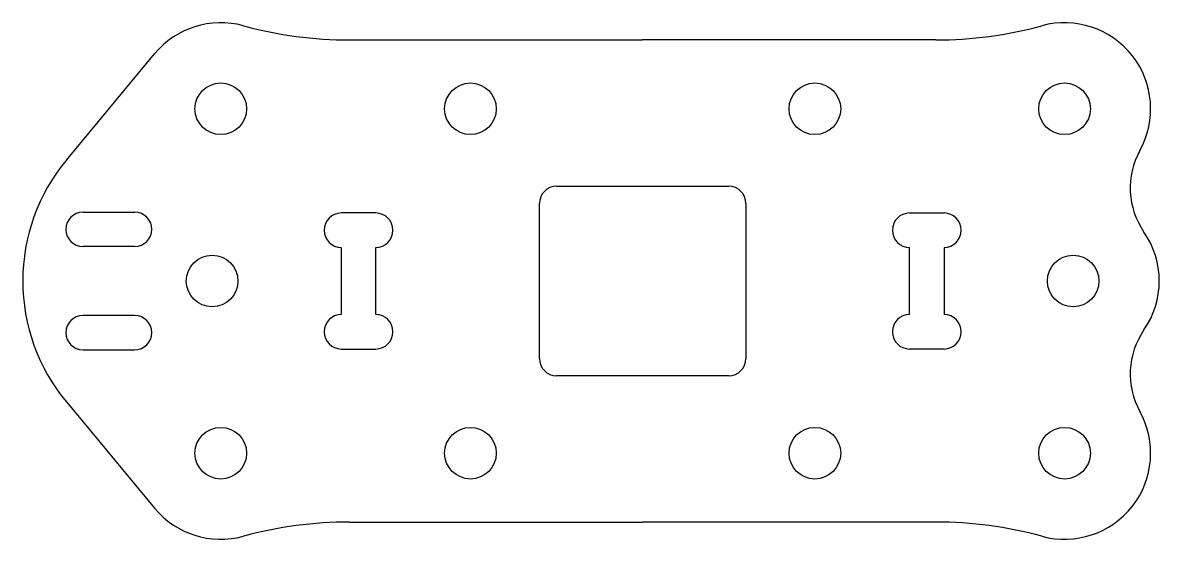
# Model space of a CAD drawing. Header units: millimetres. Extents: x -36 to 30, y -15 to 15.
import ezdxf

# ---------------------------------------------------------------- set-up
doc = ezdxf.new("R2010")
doc.units = ezdxf.units.MM
doc.layers.add('Sketch002', color=7, linetype='CONTINUOUS')

msp = doc.modelspace()

# ---------------------------------------------------------------- linework, layer by layer
at = {"layer": 'Sketch002'}
for p, q in [((-17.0167, 14), (0, 14)), ((17.0167, 14), (0, 14)), ((-33.466, 7.0233), (-28.3482, 13.1924)), ((-5, 5.5), (5, 5.5)), ((-32.5, 4), (-29.5, 4)), ((-6, -4.5), (-6, 4.5)), ((6, 4.5), (6, -4.5)), ((-15.5, 3.95), (-17.5, 3.95)), ((15.5, 3.95), (17.5, 3.95)), ((-29.5, 2), (-32.5, 2)), ((-17.5, 1.95), (-17.5, -1.95)), ((-15.5, -1.95), (-15.5, 1.95)), ((15.5, -1.95), (15.5, 1.95)), ((17.5, 1.95), (17.5, -1.95)), ((-29.5, -2), (-32.5, -2)), ((-17.5, -3.95), (-15.5, -3.95)), ((17.5, -3.95), (15.5, -3.95)), ((-32.5, -4), (-29.5, -4)), ((5, -5.5), (-5, -5.5)), ((-33.466, -7.0233), (-28.3482, -13.1924)), ((-17.0167, -14), (0, -14)), ((17.0167, -14), (0, -14))]:
    msp.add_line(p, q, dxfattribs=at)
for centre in [(-24.5, 10), (-10, 10), (10, 10), (24.5, 10), (-25, 0), (25, 0), (-24.5, -10), (-10, -10), (10, -10), (24.5, -10)]:
    msp.add_circle(centre, 1.5, dxfattribs=at)
for centre, radius, start, end in [((-24.5, 10), 5, 74.7772, 140.321), ((-17.0167, 37.5), 23.5, -105.223, -90), ((17.0167, 37.5), 23.5, -90, -74.7772), ((24.5, 10), 5, -28.9388, 105.223), ((32.8138, 5.4032), 4.5, 151.061, -145.336), ((-25, 0), 11, 140.321, 180), ((-5, 4.5), 1, 90, 180), ((5, 4.5), 1, 0, 90), ((-32.5, 3), 1, 90, -90), ((-29.5, 3), 1, -90, 90), ((-17.5, 2.95), 1, 90, -90), ((-15.5, 2.95), 1, -90, 90), ((15.5, 2.95), 1, 90, -90), ((17.5, 2.95), 1, -90, 90), ((25, 0), 5, -34.6636, 34.6636), ((-25, 0), 11, 180, -140.321), ((-17.5, -2.95), 1, 90, -90), ((-15.5, -2.95), 1, -90, 90), ((15.5, -2.95), 1, 90, -90), ((17.5, -2.95), 1, -90, 90), ((-32.5, -3), 1, 90, -90), ((-29.5, -3), 1, -90, 90), ((32.8138, -5.4032), 4.5, 145.336, -151.061), ((-5, -4.5), 1, 180, -90), ((5, -4.5), 1, -90, 0), ((24.5, -10), 5, -105.223, 28.9388), ((-24.5, -10), 5, -140.321, -74.7772), ((-17.0167, -37.5), 23.5, 90, 105.223), ((17.0167, -37.5), 23.5, 74.7772, 90)]:
    msp.add_arc(centre, radius, start, end, dxfattribs=at)

doc.saveas('drawing.dxf')
